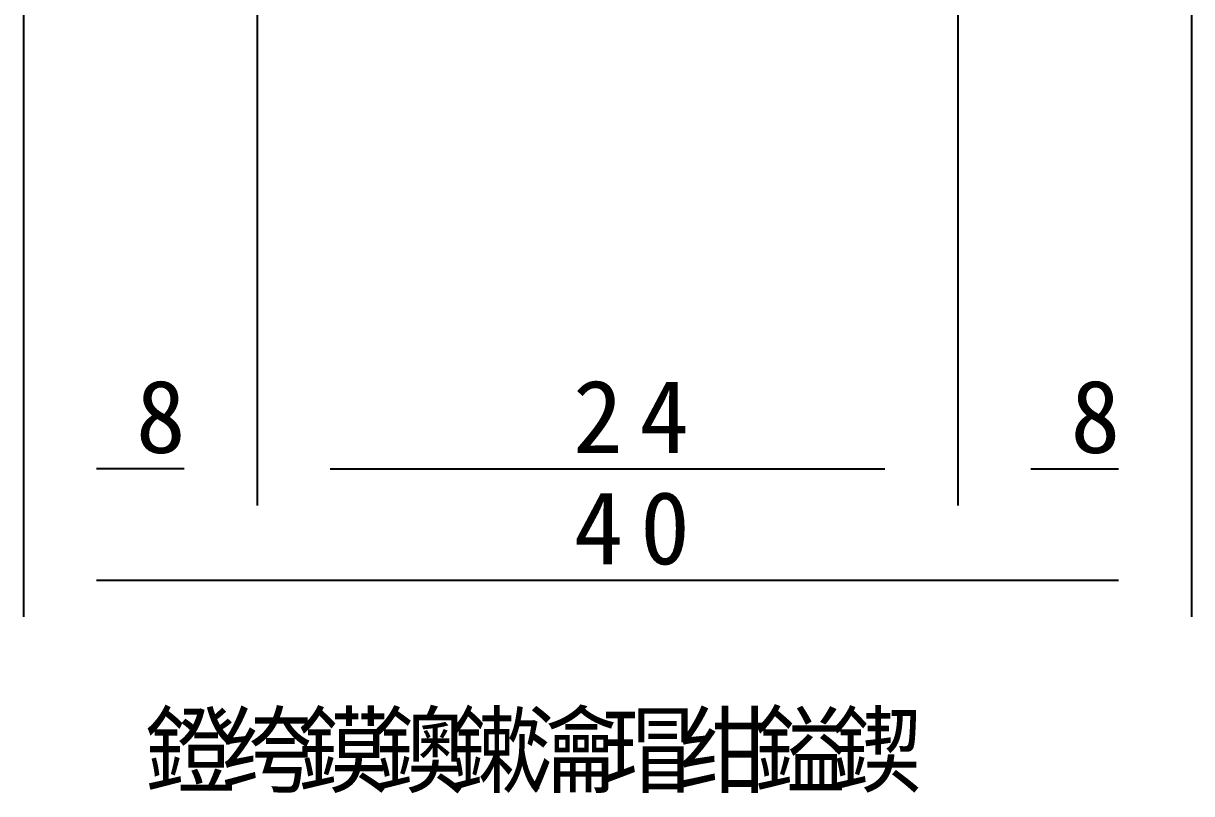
# Model space of a CAD drawing. Header units: metres. Extents: x 0 to 420, y 0 to 297.
# Drawn here: x 191.9 to 251.9, y 180.3 to 219.9 of the extents above; entities that cross this region are included whole.
import ezdxf

# ---------------------------------------------------------------- set-up
doc = ezdxf.new("R2010")
doc.units = ezdxf.units.M

msp = doc.modelspace()

# ---------------------------------------------------------------- linework, layer by layer
for p, q in [((203.87, 231.39), (203.87, 195.09)), ((203.87, 231.39), (203.87, 195.09)), ((239.87, 231.39), (239.87, 195.09)), ((191.87, 227.36), (191.87, 189.37)), ((251.87, 227.36), (251.87, 189.37)), ((191.87, 226.42), (191.87, 195.09)), ((251.87, 226.42), (251.87, 195.09)), ((200.12, 196.97), (195.62, 196.97)), ((207.62, 196.97), (236.12, 196.97)), ((243.62, 196.97), (248.12, 196.97)), ((195.62, 191.25), (248.12, 191.25))]:
    msp.add_line(p, q)

# ---------------------------------------------------------------- texts
for s, height, p in [('8', 3.75, (197.65, 197.79)), ('2', 3.75, (220.1, 197.79)), ('4', 3.75, (223.51, 197.79)), ('8', 3.75, (245.65, 197.79)), ('4', 3.75, (220.14, 192.07)), ('0', 3.75, (223.55, 192.07)), ('鐙', 3.6, (198.11, 180.71)), ('绔', 3.6, (202.02, 180.71)), ('鏌', 3.6, (205.94, 180.71)), ('鐭', 3.6, (209.85, 180.71)), ('鏉', 3.6, (213.76, 180.71)), ('瀹', 3.6, (217.68, 180.71)), ('绀', 3.6, (225.5, 180.71)), ('鎰', 3.6, (229.42, 180.71)), ('鍥', 3.6, (233.33, 180.71)), ('瑁', 3.6, (221.59, 180.71))]:
    msp.add_text(s, height=height).set_placement(p)

doc.saveas('drawing.dxf')
